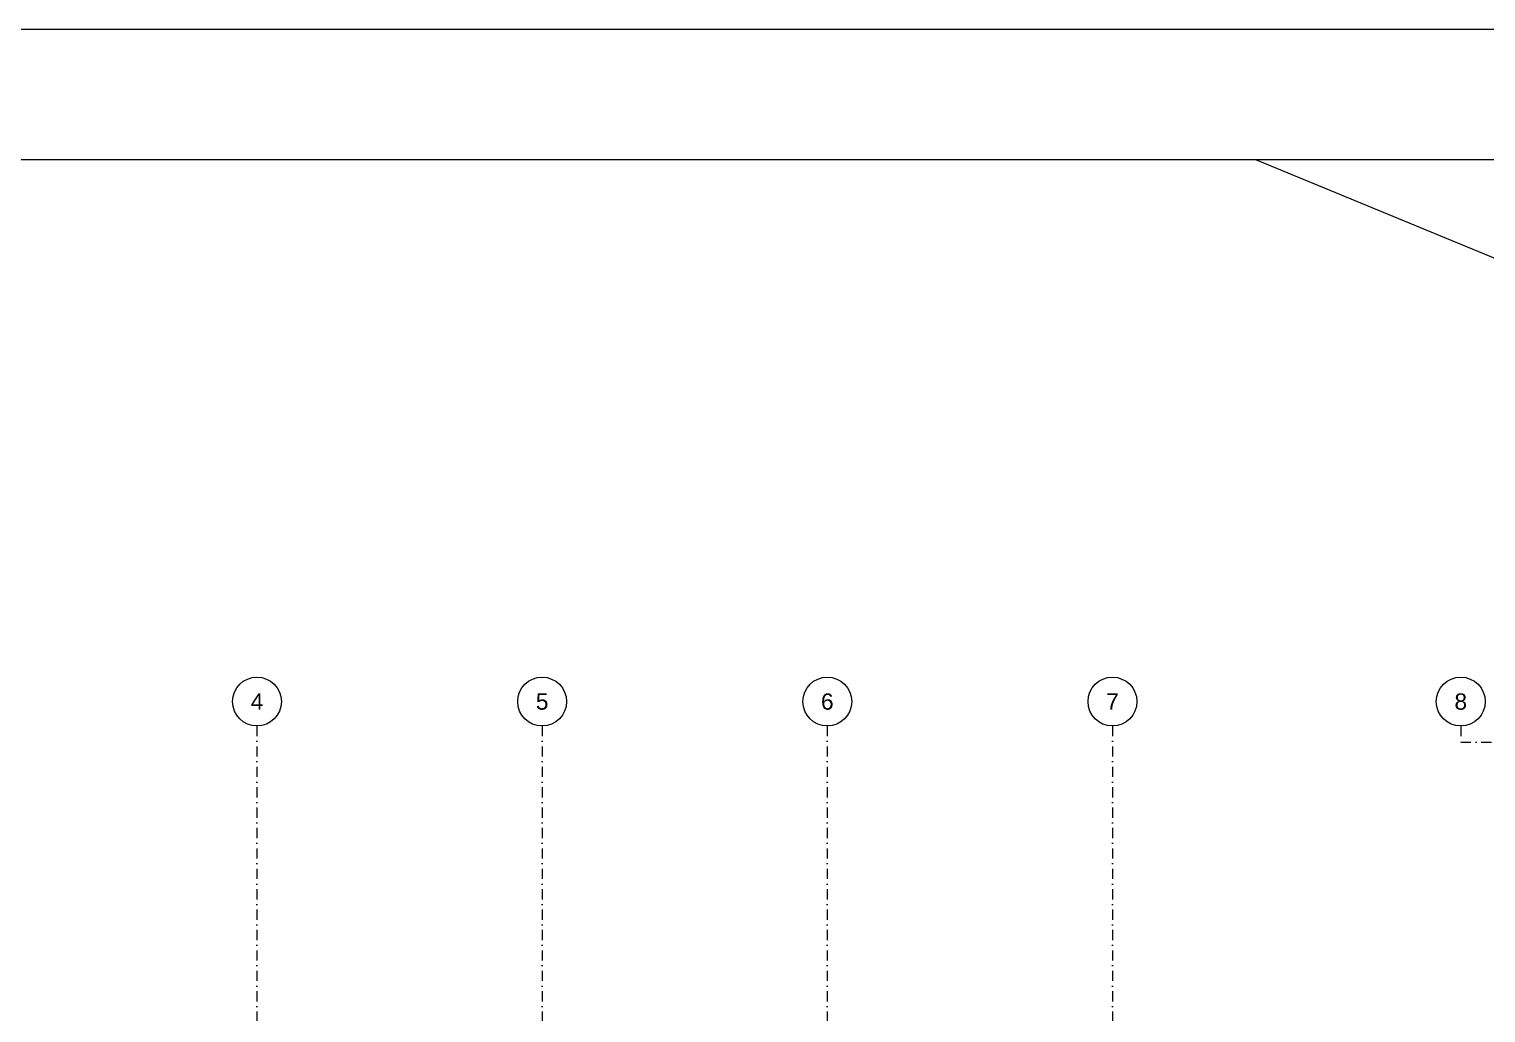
# Model space of a CAD drawing. Header units: metres. Extents: x -17822 to 152406, y -4219 to 19791.
# Drawn here: x 113741 to 117317, y 10186 to 12601 of the extents above; entities that cross this region are included whole.
import ezdxf
from ezdxf.enums import TextEntityAlignment as Align

# ---------------------------------------------------------------- set-up
doc = ezdxf.new("R2010")
doc.units = ezdxf.units.M
doc.header["$LTSCALE"] = 100
doc.header["$MEASUREMENT"] = 0
doc.linetypes.add('DASHDOT2', pattern=[0.5, 0.25, -0.125, 0, -0.125])
doc.layers.get('0').update_dxf_attribs({"color": 9, "lineweight": 9})
doc.layers.add('21', color=9, linetype='Continuous', lineweight=9)
doc.layers.add('24', color=9, linetype='DASHDOT2', lineweight=9)
doc.styles.add('Arial', font='arial.ttf', dxfattribs={"height": 2.5})

# ---------------------------------------------------------------- blocks, each defined once
blk = doc.blocks.new('0_aks')
at = {"linetype": 'Continuous'}
blk.add_circle((0, 0), 3, dxfattribs=at)
at = {"style": 'Arial'}
blk.add_attdef('AKS', text='', height=2, dxfattribs=at).set_placement((0, 0), align=Align.MIDDLE_CENTER)
blk = doc.blocks.new('p-akslar_yeni')
at = {"layer": '24'}
for points in [[(8715, 2315.122748873546), (8715, 55.00000430596992)], [(9415, 2315.122748873546), (9415, 55.00000430596992)], [(10115, 2315.122748873546), (10115, 55.00000430596992)], [(10815, 2315.122748873546), (10815, 55.00000430596992)], [(11669.99999571245, 2315.122748873546), (11669.99999571245, 2275.122748873546), (11769.99999571245, 2275.122748873546), (11769.99999571245, 55.00000430596902)]]:
    blk.add_lwpolyline(points, dxfattribs=at)
at = {"layer": '21', "xscale": 20, "yscale": 20, "zscale": 20}
for p, values in [((8715, 2375.122748873546), {'AKS': '4'}), ((9415, 2375.122748873546), {'AKS': '5'}), ((10115, 2375.122748873546), {'AKS': '6'}), ((10815, 2375.122748873546), {'AKS': '7'}), ((11669.99999571245, 2375.122748873538), {'AKS': '8'})]:
    blk.add_blockref('0_aks', p, dxfattribs=at).add_auto_attribs(values)

msp = doc.modelspace()

# ---------------------------------------------------------------- linework, layer by layer
at = {"color": 4}
for points in [[(130159.2838709991, -4218.55754867837), (102159.2838709991, -4218.55754867837), (102159.2838709991, 12601.44245134025), (130159.2838709991, 12601.44245134025)], [(102479.2838709991, 12281.44245134025), (127999.5151367699, 12281.44245134025), (127999.5151367699, -3898.55754867837), (102479.2838709991, -3898.55754867837)]]:
    msp.add_lwpolyline(points, close=True, dxfattribs=at)
msp.add_lwpolyline([(116750.926694961, 12281.44245134025), (118561.5924490345, 11533.83807948846, -0.0110199528635462), (118877.2450814946, 11389.76289844459), (123578.3929894762, 9117.503708065778, -0.2964526596939452), (124973.8698167428, 6805.339086959139), (124866.7007799484, 3596.16838654285, 0.0972537973886521), (125064.3301241462, 2690.149168358535), (126473.2614671146, -563.4132354420226, -0.5396533725649829), (125555.6085589447, -1960.796098846257), (124149.9785467189, -1960.796098846257)], format="xyb")

# ---------------------------------------------------------------- block references
at = {"layer": '24'}
msp.add_blockref('p-akslar_yeni', (105585, 8575), dxfattribs=at)

doc.saveas('drawing.dxf')
